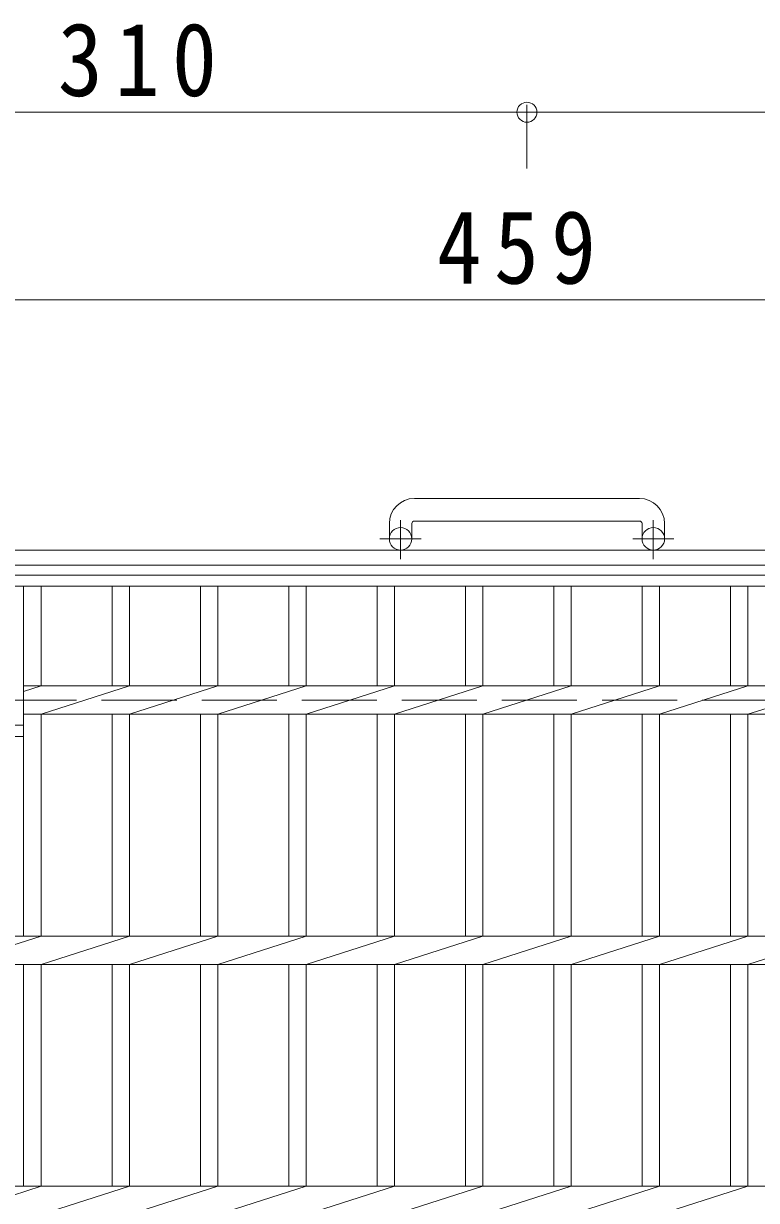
# Model space of a CAD drawing. Units: millimetres at full size, sheet at 1:10. Extents: x -1789 to 1875, y -1353 to 1358.
# Drawn here: x -777.2 to -484.3, y 887.7 to 1358.1 of the extents above; entities that cross this region are included whole.
import ezdxf

# ---------------------------------------------------------------- set-up
doc = ezdxf.new("R2010")
doc.units = ezdxf.units.MM
doc.header["$LTSCALE"] = 10
doc.header["$PDMODE"] = 32
doc.header["$PDSIZE"] = 8
doc.linetypes.add('CHAIN1', pattern=[8, 5, -1, 1, -1])
doc.linetypes.add('DASHED3', pattern=[4, 3, -1])
for name, color, linetype, lineweight in [('C-1', 2, 'Continuous', 9), ('C-2', 3, 'Continuous', 9), ('C-4', 7, 'Continuous', 9)]:
    doc.layers.add(name, color=color, linetype=linetype, lineweight=lineweight)
doc.styles.add('ＭＳ ゴシック', font='')
doc.styles.get('ＭＳ ゴシック').set_extended_font_data('MS Gothic')

msp = doc.modelspace()

# ---------------------------------------------------------------- linework, layer by layer
at = {"layer": 'C-1'}
for p, q in [((-531.03, 1168.29), (-621.03, 1168.29)), ((-631.03, 1158.29), (-631.03, 1152.19)), ((-622.03, 1158.29), (-622.03, 1152.19)), ((-621.03, 1159.29), (-531.03, 1159.29)), ((-530.03, 1158.29), (-530.03, 1152.19)), ((-521.03, 1158.29), (-521.03, 1152.19)), ((-886.03, 1147.69), (-266.03, 1147.69)), ((-880.03, 1141.69), (-272.03, 1141.69))]:
    msp.add_line(p, q, dxfattribs=at)
at = {"layer": 'C-1', "linetype": 'CHAIN1'}
for p, q in [((-626.53, 1144.08), (-626.53, 1159.68)), ((-525.53, 1144.08), (-525.53, 1159.68)), ((-618.37, 1152.19), (-634.77, 1152.19)), ((-517.37, 1152.19), (-533.77, 1152.19))]:
    msp.add_line(p, q, dxfattribs=at)
at = {"layer": 'C-1', "linetype": 'DASHED3'}
msp.add_line((-826.03, 1087.69), (-326.03, 1087.69), dxfattribs=at)
at = {"layer": 'C-1'}
for centre in [(-626.53, 1152.19), (-525.53, 1152.19)]:
    msp.add_circle(centre, 4.5, dxfattribs=at)
for centre, radius, start, end in [((-621.03, 1158.29), 10, 90, 180), ((-531.03, 1158.29), 10, 0, 90), ((-621.03, 1158.29), 1, 90, 180), ((-531.03, 1158.29), 1, 0, 90)]:
    msp.add_arc(centre, radius, start, end, dxfattribs=at)
at = {"layer": 'C-2'}
for p, q in [((-876.03, 1137.69), (-276.03, 1137.69)), ((-876.03, 1133.19), (-276.03, 1133.19)), ((-777.23, 993.34), (-777.23, 1133.19)), ((-770.23, 1093.34), (-770.23, 1133.19)), ((-741.83, 1093.34), (-741.83, 1133.19)), ((-734.83, 1093.34), (-734.83, 1133.19)), ((-706.53, 1093.34), (-706.53, 1133.19)), ((-699.53, 1093.34), (-699.53, 1133.19)), ((-671.23, 1093.34), (-671.23, 1133.19)), ((-664.23, 1093.34), (-664.23, 1133.19)), ((-635.93, 1093.34), (-635.93, 1133.19)), ((-628.93, 1093.34), (-628.93, 1133.19)), ((-600.63, 1093.34), (-600.63, 1133.19)), ((-593.63, 1093.34), (-593.63, 1133.19)), ((-565.33, 1093.34), (-565.33, 1133.19)), ((-558.33, 1093.34), (-558.33, 1133.19)), ((-530.03, 1093.34), (-530.03, 1133.19)), ((-523.03, 1093.34), (-523.03, 1133.19)), ((-494.73, 1093.34), (-494.73, 1133.19)), ((-487.73, 1093.34), (-487.73, 1133.19)), ((-777.23, 1091.1), (-770.23, 1093.34)), ((-777.23, 1093.34), (-381.83, 1093.34)), ((-770.23, 1082.04), (-734.83, 1093.34)), ((-734.83, 1082.04), (-699.53, 1093.34)), ((-699.53, 1082.04), (-664.23, 1093.34)), ((-664.23, 1082.04), (-628.93, 1093.34)), ((-628.93, 1082.04), (-593.63, 1093.34)), ((-593.63, 1082.04), (-558.33, 1093.34)), ((-558.33, 1082.04), (-523.03, 1093.34)), ((-523.03, 1082.04), (-487.73, 1093.34)), ((-487.73, 1082.04), (-452.43, 1093.34)), ((-777.23, 1082.04), (-381.83, 1082.04)), ((-770.23, 993.34), (-770.23, 1082.04)), ((-741.83, 993.34), (-741.83, 1082.04)), ((-734.83, 993.34), (-734.83, 1082.04)), ((-706.53, 993.34), (-706.53, 1082.04)), ((-699.53, 993.34), (-699.53, 1082.04)), ((-671.23, 993.34), (-671.23, 1082.04)), ((-664.23, 993.34), (-664.23, 1082.04)), ((-635.93, 993.34), (-635.93, 1082.04)), ((-628.93, 993.34), (-628.93, 1082.04)), ((-600.63, 993.34), (-600.63, 1082.04)), ((-593.63, 993.34), (-593.63, 1082.04)), ((-565.33, 993.34), (-565.33, 1082.04)), ((-558.33, 993.34), (-558.33, 1082.04)), ((-530.03, 993.34), (-530.03, 1082.04)), ((-523.03, 993.34), (-523.03, 1082.04)), ((-494.73, 993.34), (-494.73, 1082.04)), ((-487.73, 993.34), (-487.73, 1082.04)), ((-840.83, 1077.69), (-777.23, 1077.69)), ((-840.83, 1073.19), (-777.23, 1073.19)), ((-876.03, 993.34), (-276.03, 993.34)), ((-805.53, 982.04), (-770.23, 993.34)), ((-770.23, 982.04), (-734.83, 993.34)), ((-734.83, 982.04), (-699.53, 993.34)), ((-699.53, 982.04), (-664.23, 993.34)), ((-664.23, 982.04), (-628.93, 993.34)), ((-628.93, 982.04), (-593.63, 993.34)), ((-593.63, 982.04), (-558.33, 993.34)), ((-558.33, 982.04), (-523.03, 993.34)), ((-523.03, 982.04), (-487.73, 993.34)), ((-487.73, 982.04), (-452.43, 993.34)), ((-876.03, 982.04), (-276.03, 982.04)), ((-777.23, 893.34), (-777.23, 982.04)), ((-770.23, 893.34), (-770.23, 982.04)), ((-741.83, 893.34), (-741.83, 982.04)), ((-734.83, 893.34), (-734.83, 982.04)), ((-706.53, 893.34), (-706.53, 982.04)), ((-699.53, 893.34), (-699.53, 982.04)), ((-671.23, 893.34), (-671.23, 982.04)), ((-664.23, 893.34), (-664.23, 982.04)), ((-635.93, 893.34), (-635.93, 982.04)), ((-628.93, 893.34), (-628.93, 982.04)), ((-600.63, 893.34), (-600.63, 982.04)), ((-593.63, 893.34), (-593.63, 982.04)), ((-565.33, 893.34), (-565.33, 982.04)), ((-558.33, 893.34), (-558.33, 982.04)), ((-530.03, 893.34), (-530.03, 982.04)), ((-523.03, 893.34), (-523.03, 982.04)), ((-494.73, 893.34), (-494.73, 982.04)), ((-487.73, 893.34), (-487.73, 982.04)), ((-876.03, 893.34), (-276.03, 893.34)), ((-805.53, 882.04), (-770.23, 893.34)), ((-770.23, 882.04), (-734.83, 893.34)), ((-734.83, 882.04), (-699.53, 893.34)), ((-699.53, 882.04), (-664.23, 893.34)), ((-664.23, 882.04), (-628.93, 893.34)), ((-628.93, 882.04), (-593.63, 893.34)), ((-593.63, 882.04), (-558.33, 893.34)), ((-558.33, 882.04), (-523.03, 893.34)), ((-523.03, 882.04), (-487.73, 893.34))]:
    msp.add_line(p, q, dxfattribs=at)
at = {"layer": 'C-4'}
for p, q in [((-886.03, 1322.69), (-576.03, 1322.69)), ((-576.03, 1325.69), (-576.03, 1300.26)), ((-576.03, 1322.69), (-266.03, 1322.69)), ((-809.03, 1247.69), (-350.03, 1247.69))]:
    msp.add_line(p, q, dxfattribs=at)
msp.add_point((-576.03, 1322.69), dxfattribs=at)

# ---------------------------------------------------------------- texts
at = {"layer": 'C-4', "color": 2, "char_height": 29.33, "attachment_point": 7, "style": 'ＭＳ ゴシック'}
for s, insert in [('\\T1.27;\\W0.9;310', (-763.53, 1328.69)), ('\\T1.27;\\W0.9;459', (-612.03, 1253.69))]:
    msp.add_mtext(s, dxfattribs=dict(at, insert=insert))

doc.saveas('drawing.dxf')
